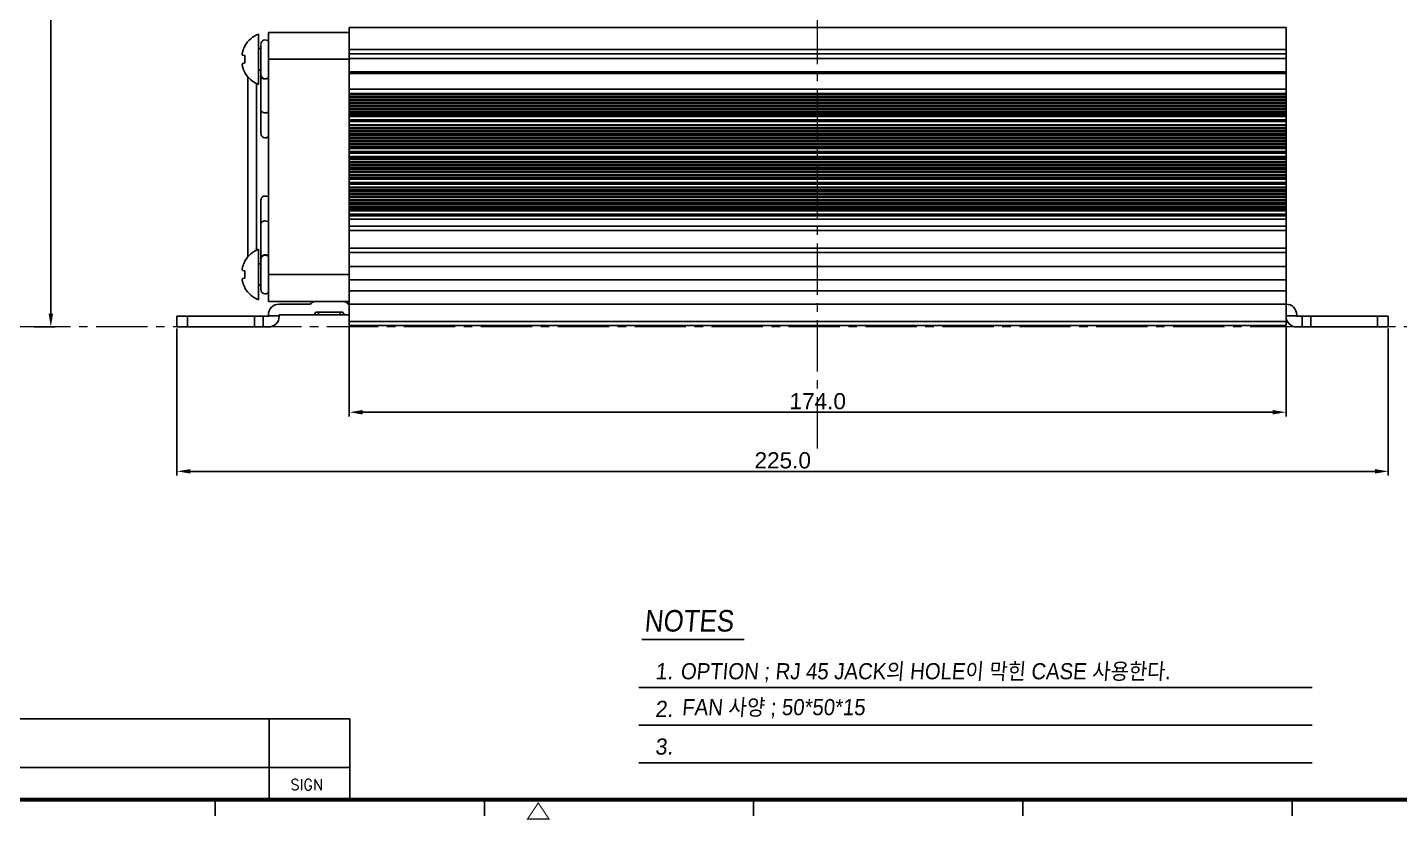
# Model space of a CAD drawing. Header units: millimetres. Extents: x 509 to 2449, y -194 to 649.
# Drawn here: x 1998.4 to 2253.2, y -178.1 to -30.8 of the extents above; entities that cross this region are included whole.
import ezdxf
from ezdxf.enums import TextEntityAlignment as Align

# ---------------------------------------------------------------- set-up
doc = ezdxf.new("R2010")
doc.units = ezdxf.units.MM
doc.header["$PDMODE"] = 3
doc.header["$PDSIZE"] = 0.7
doc.linetypes.add('CENTER', pattern=[17.8, 10.75, -2.35, 2.35, -2.35])
doc.linetypes.add('CENTER2', pattern=[28.575, 19.05, -3.175, 3.175, -3.175])
doc.layers.get('0').update_dxf_attribs({"linetype": 'CONTINUOUS'})
doc.layers.get('Defpoints').update_dxf_attribs({"linetype": 'CONTINUOUS'})
for name, color, linetype in [('2', 2, 'CONTINUOUS'), ('BRKT_HEATSINDXF_CONTINUOUS_LINE', 7, 'CONTINUOUS'), ('Dim', 1, 'CONTINUOUS'), ('FAN50X50X10_DXF_CONTINUOUS_LINE', 7, 'CONTINUOUS'), ('FAN_GRILL50_DXF_CONTINUOUS_LINE', 7, 'CONTINUOUS'), ('HEATSINK-P27DXF_CONTINUOUS_LINE', 7, 'CONTINUOUS'), ('TH_T4X20-CUTDXF_CONTINUOUS_LINE', 7, 'CONTINUOUS')]:
    doc.layers.add(name, color=color, linetype=linetype)
doc.layers.add('3', color=112, linetype='CENTER', lineweight=15)
doc.styles.add('a', font='GOTHIC.TTF')
doc.styles.add('HANGUL1', font='arial.ttf', dxfattribs={"width": 0.8, "oblique": 5, "height": 2.5})
doc.styles.add('OMI-1', font='arial.ttf', dxfattribs={"oblique": 1, "height": 3})
doc.styles.add('SIM', font='simplex')
doc.dimstyles.new('1', dxfattribs={"dimtxt": 5, "dimasz": 2.5, "dimexe": 0.8, "dimexo": 0.3, "dimgap": 0.5, "dimtad": 1, "dimtoh": 1, "dimdec": 1, "dimzin": 0, "dimdsep": 46, "dimtxsty": 'OMI-1', "dimcen": 0, "dimclrd": 256, "dimclre": 256, "dimclrt": 256, "dimadec": 0, "dimazin": 0, "dimtfac": 0.8, "dimtdec": 1, "dimtix": 1, "dimtmove": 0, "dimatfit": 3, "dimfxl": 1, "dimtolj": 1, "dimtzin": 0, "dimarcsym": 0})

# ---------------------------------------------------------------- blocks, each defined once
blk = doc.blocks.new('*D4033')
at = {"layer": 'Defpoints', "color": 0}
for p in [(2058.15, -86.25), (2232.15, -86.25), (2232.15, -102.34)]:
    blk.add_point(p, dxfattribs=at)
at = {"layer": 'Dim', "lineweight": -2}
for p, q in [((2058.15, -86.55), (2058.15, -103.14)), ((2232.15, -86.55), (2232.15, -103.14)), ((2060.65, -102.34), (2229.65, -102.34))]:
    blk.add_line(p, q, dxfattribs=at)
at = {"layer": 'Dim'}
for points in [[(2060.65, -101.93), (2060.65, -102.76), (2058.15, -102.34)], [(2229.65, -102.76), (2229.65, -101.93), (2232.15, -102.34)]]:
    blk.add_solid(points, dxfattribs=at)
at = {"layer": 'Dim', "insert": (2145.15, -100.31), "char_height": 3, "attachment_point": 5, "style": 'OMI-1'}
blk.add_mtext('\\A1;174.0', dxfattribs=at)
blk = doc.blocks.new('*D4034')
at = {"layer": 'Defpoints', "color": 0}
for p in [(2026.15, -86.5), (2251.15, -86.5), (2251.15, -113.33)]:
    blk.add_point(p, dxfattribs=at)
at = {"layer": 'Dim', "lineweight": -2}
for p, q in [((2026.15, -86.8), (2026.15, -114.13)), ((2251.15, -86.8), (2251.15, -114.13)), ((2028.65, -113.33), (2248.65, -113.33))]:
    blk.add_line(p, q, dxfattribs=at)
at = {"layer": 'Dim'}
for points in [[(2028.65, -112.91), (2028.65, -113.74), (2026.15, -113.33)], [(2248.65, -113.74), (2248.65, -112.91), (2251.15, -113.33)]]:
    blk.add_solid(points, dxfattribs=at)
at = {"layer": 'Dim', "insert": (2138.65, -111.3), "char_height": 3, "attachment_point": 5, "style": 'OMI-1'}
blk.add_mtext('\\A1;225.0', dxfattribs=at)
blk = doc.blocks.new('*D4035')
at = {"layer": 'Defpoints', "color": 0}
for p in [(2002.74, 67.55), (2060.45, 67.55), (1999.34, -86.5)]:
    blk.add_point(p, dxfattribs=at)
at = {"layer": 'Dim', "lineweight": -2}
for p, q in [((2060.15, 67.55), (2001.94, 67.55)), ((2002.74, -84), (2002.74, 65.05)), ((1999.64, -86.5), (2003.54, -86.5))]:
    blk.add_line(p, q, dxfattribs=at)
at = {"layer": 'Dim'}
for points in [[(2003.16, 65.05), (2002.32, 65.05), (2002.74, 67.55)], [(2002.32, -84), (2003.16, -84), (2002.74, -86.5)]]:
    blk.add_solid(points, dxfattribs=at)
at = {"layer": 'Dim', "insert": (2000.71, -9.47), "char_height": 3, "attachment_point": 5, "rotation": 90, "style": 'OMI-1'}
blk.add_mtext('\\A1;154.0', dxfattribs=at)

msp = doc.modelspace()

# ---------------------------------------------------------------- linework, layer by layer
for p, q in [((2111.92, -153.48), (2237, -153.48)), ((1883.27, -159.35), (2058.27, -159.35)), ((2043.27, -174.35), (2043.27, -159.35)), ((2058.27, -174.35), (2058.27, -159.35)), ((2111.92, -160.48), (2237, -160.48)), ((2111.92, -167.48), (2237, -167.48)), ((2058.27, -168.35), (1889.27, -168.35)), ((2033.27, -174.35), (2033.27, -177.35)), ((2083.27, -174.35), (2083.27, -177.35)), ((2133.27, -174.35), (2133.27, -177.35)), ((2183.27, -174.35), (2183.27, -177.35)), ((2233.27, -174.35), (2233.27, -177.35))]:
    msp.add_line(p, q)
for points, const_width in [([(2433.27, 205.65), (1883.27, 205.65), (1883.27, -174.35), (2433.27, -174.35)], 0.8), ([(2093.27, -174.95), (2095.27, -177.95), (2091.27, -177.95)], 0.2)]:
    msp.add_lwpolyline(points, close=True, dxfattribs=dict(const_width=const_width))
at = {"layer": '2'}
msp.add_lwpolyline([(2112.53, -144.57), (2131.53, -144.57)], dxfattribs=at)
at = {"layer": '3', "linetype": 'CENTER2', "ltscale": 0.5}
for p, q in [((2145.15, -109.07), (2145.15, 183.69)), ((2435.03, -86.5), (1933.08, -86.5))]:
    msp.add_line(p, q, dxfattribs=at)
at = {"layer": 'BRKT_HEATSINDXF_CONTINUOUS_LINE', "color": 7, "linetype": 'Continuous'}
for p, q in [((2050.95, -82.25), (2045.15, -82.25)), ((2051.92, -81.75), (2056.97, -81.75)), ((2056.95, -83.75), (2051.95, -83.75)), ((2052.45, -84.25), (2052.45, -83.75)), ((2056.45, -84.25), (2056.45, -83.75)), ((2058.15, -82.25), (2057.95, -82.25)), ((2026.15, -84.5), (2026.15, -86.5)), ((2026.15, -84.5), (2043.15, -84.5)), ((2026.15, -86.5), (2043.15, -86.5)), ((2028.15, -84.5), (2028.15, -86.5)), ((2040.55, -86.5), (2040.55, -84.5)), ((2042.15, -86.5), (2042.15, -84.5)), ((2043.15, -84.5), (2043.15, -84.25)), ((2045.15, -84.45), (2043.15, -84.45)), ((2045.15, -84.5), (2045.15, -84.25)), ((2045.15, -84.25), (2058.15, -84.25)), ((2232.15, -84.45), (2234.15, -84.45)), ((2234.15, -84.5), (2234.15, -84.25)), ((2234.15, -84.5), (2251.15, -84.5)), ((2234.15, -86.5), (2251.15, -86.5)), ((2235.15, -84.5), (2235.15, -86.5)), ((2236.75, -84.5), (2236.75, -86.5)), ((2249.15, -86.5), (2249.15, -84.5)), ((2251.15, -86.5), (2251.15, -84.5))]:
    msp.add_line(p, q, dxfattribs=at)
for centre, radius, start, end in [((2045.15, -84.25), 2, 90, 180), ((2051.92, -82.95), 1.2, 90, 144.3147), ((2051.28, -83.55), 0.7, 270, 343.3985), ((2057.62, -83.55), 0.7, 196.6015, 270), ((2056.97, -82.95), 1.2, 35.6853, 90), ((2232.15, -84.25), 2, 0, 90), ((2043.15, -84.5), 2, 270, 0), ((2234.15, -84.5), 2, 180, 270)]:
    msp.add_arc(centre, radius, start, end, dxfattribs=at)
at = {"layer": 'FAN50X50X10_DXF_CONTINUOUS_LINE', "color": 7, "linetype": 'Continuous'}
for p, q in [((2043.15, -81.75), (2043.15, -31.75)), ((2043.15, -31.75), (2058.15, -31.75)), ((2043.15, -36.75), (2058.15, -36.75)), ((2058.15, -46.54), (2058.15, -35.77)), ((2058.15, -52.4), (2058.15, -48.92)), ((2058.15, -58.13), (2058.15, -54.81)), ((2058.15, -64.04), (2058.15, -60.54)), ((2058.15, -71.12), (2058.15, -66.45)), ((2043.15, -76.75), (2058.15, -76.75)), ((2043.15, -81.75), (2051.92, -81.75)), ((2056.97, -81.75), (2058.15, -81.75))]:
    msp.add_line(p, q, dxfattribs=at)
at = {"layer": 'FAN_GRILL50_DXF_CONTINUOUS_LINE', "color": 7, "linetype": 'Continuous'}
for p, q in [((2041.75, -39.53), (2041.75, -34.03)), ((2039.35, -40.06), (2039.35, -73.44)), ((2041.75, -50.54), (2041.75, -39.59)), ((2040.95, -41.29), (2040.95, -72.21)), ((2041.75, -62.96), (2041.75, -73.91)), ((2041.75, -73.96), (2041.75, -79.47))]:
    msp.add_line(p, q, dxfattribs=at)
for centre, radius, start, end in [((2042.55, -33.95), 0.8, 41.3154, 180), ((2042.55, -39.55), 0.8, 180, 318.6846), ((2042.55, -39.29), 1.11, 259.3161, 264.66), ((2042.55, -39.28), 1.12, 264.6383, 269.9895), ((2042.55, -39.28), 1.12, 269.9988, 280.6764), ((2042.55, -50.54), 0.8, 180, 318.6846), ((2042.55, -62.96), 0.8, 41.3154, 180), ((2042.55, -73.95), 0.8, 41.3154, 180), ((2042.55, -74.21), 1.11, 95.34, 100.6839), ((2042.55, -74.22), 1.12, 90.0105, 95.3617), ((2042.55, -74.22), 1.12, 79.3236, 90.0012), ((2042.55, -79.55), 0.8, 180, 318.6846)]:
    msp.add_arc(centre, radius, start, end, dxfattribs=at)
for points, knots in [([(2042.34, -40.38), (2042.26, -40.37), (2042.11, -40.32), (2041.91, -40.19), (2041.78, -40.03), (2041.75, -39.9), (2041.75, -39.84)], [0, 0, 0, 0, 0.287472, 0.550175, 0.784896, 1, 1, 1, 1]), ([(2043.15, -40.21), (2043.12, -40.23), (2043.01, -40.31), (2042.86, -40.36), (2042.76, -40.38)], [0, 0, 0, 0, 0.235652, 1, 1, 1, 1]), ([(2042.55, -46.71), (2042.45, -46.71), (2042.25, -46.68), (2041.98, -46.56), (2041.8, -46.38), (2041.75, -46.22), (2041.75, -46.14)], [0, 0, 0, 0, 0.28797, 0.555344, 0.790533, 1, 1, 1, 1]), ([(2043.15, -46.52), (2043.11, -46.55), (2042.93, -46.66), (2042.71, -46.71), (2042.55, -46.71)], [0, 0, 0, 0, 0.233402, 1, 1, 1, 1]), ([(2042.55, -66.79), (2042.45, -66.79), (2042.25, -66.82), (2041.98, -66.94), (2041.8, -67.12), (2041.75, -67.28), (2041.75, -67.36)], [0, 0, 0, 0, 0.28797, 0.555344, 0.790533, 1, 1, 1, 1]), ([(2043.15, -66.98), (2043.11, -66.95), (2042.93, -66.84), (2042.71, -66.79), (2042.55, -66.79)], [0, 0, 0, 0, 0.233402, 1, 1, 1, 1]), ([(2042.34, -73.12), (2042.26, -73.13), (2042.11, -73.18), (2041.91, -73.31), (2041.78, -73.47), (2041.75, -73.6), (2041.75, -73.66)], [0, 0, 0, 0, 0.287472, 0.550175, 0.784896, 1, 1, 1, 1]), ([(2043.15, -73.29), (2043.12, -73.27), (2043.01, -73.19), (2042.86, -73.14), (2042.76, -73.12)], [0, 0, 0, 0, 0.235652, 1, 1, 1, 1])]:
    msp.add_open_spline(points, degree=3, knots=knots, dxfattribs=at)
at = {"layer": 'HEATSINK-P27DXF_CONTINUOUS_LINE', "color": 7, "linetype": 'Continuous'}
for p, q in [((2058.15, -30.85), (2058.15, -35.75)), ((2232.15, -30.85), (2058.15, -30.85)), ((2232.15, -86.25), (2232.15, -30.85)), ((2232.15, -34.95), (2058.15, -34.95)), ((2232.15, -35.75), (2058.15, -35.75)), ((2058.15, -36.58), (2232.15, -36.58)), ((2232.15, -39.09), (2058.15, -39.09)), ((2232.15, -39.4), (2058.15, -39.4)), ((2058.15, -42.32), (2232.15, -42.32)), ((2058.15, -43.12), (2232.15, -43.12)), ((2232.15, -43.28), (2058.15, -43.28)), ((2232.15, -43.65), (2058.15, -43.65)), ((2058.15, -43.67), (2232.15, -43.67)), ((2232.15, -43.86), (2058.15, -43.86)), ((2232.15, -44.23), (2058.15, -44.23)), ((2058.15, -44.25), (2232.15, -44.25)), ((2232.15, -44.44), (2058.15, -44.44)), ((2232.15, -44.81), (2058.15, -44.81)), ((2058.15, -44.83), (2232.15, -44.83)), ((2232.15, -45.01), (2058.15, -45.01)), ((2232.15, -45.39), (2058.15, -45.39)), ((2058.15, -45.41), (2232.15, -45.41)), ((2232.15, -45.59), (2058.15, -45.59)), ((2232.15, -45.96), (2058.15, -45.96)), ((2058.15, -45.98), (2232.15, -45.98)), ((2232.15, -46.17), (2058.15, -46.17)), ((2058.15, -48.92), (2058.15, -46.54)), ((2232.15, -46.54), (2058.15, -46.54)), ((2058.15, -46.56), (2232.15, -46.56)), ((2232.15, -46.76), (2058.15, -46.76)), ((2232.15, -47.1), (2058.15, -47.1)), ((2058.15, -47.12), (2232.15, -47.12)), ((2058.15, -47.41), (2232.15, -47.41)), ((2058.15, -47.99), (2232.15, -47.99)), ((2232.15, -48.32), (2058.15, -48.32)), ((2058.15, -48.92), (2232.15, -48.92)), ((2232.15, -49.02), (2058.15, -49.02)), ((2232.15, -49.4), (2058.15, -49.4)), ((2058.15, -49.42), (2232.15, -49.42)), ((2232.15, -49.62), (2058.15, -49.62)), ((2232.15, -50), (2058.15, -50)), ((2058.15, -50.02), (2232.15, -50.02)), ((2232.15, -50.22), (2058.15, -50.22)), ((2232.15, -50.6), (2058.15, -50.6)), ((2058.15, -50.62), (2232.15, -50.62)), ((2232.15, -50.82), (2058.15, -50.82)), ((2232.15, -51.2), (2058.15, -51.2)), ((2058.15, -51.22), (2232.15, -51.22)), ((2232.15, -51.42), (2058.15, -51.42)), ((2232.15, -51.8), (2058.15, -51.8)), ((2058.15, -51.82), (2232.15, -51.82)), ((2232.15, -52.02), (2058.15, -52.02)), ((2058.15, -54.81), (2058.15, -52.4)), ((2232.15, -52.4), (2058.15, -52.4)), ((2058.15, -52.42), (2232.15, -52.42)), ((2232.15, -52.63), (2058.15, -52.63)), ((2232.15, -52.99), (2058.15, -52.99)), ((2058.15, -53.01), (2232.15, -53.01)), ((2058.15, -53.31), (2232.15, -53.31)), ((2058.15, -53.89), (2232.15, -53.89)), ((2232.15, -54.21), (2058.15, -54.21)), ((2058.15, -54.81), (2232.15, -54.81)), ((2232.15, -55.12), (2058.15, -55.12)), ((2058.15, -55.15), (2232.15, -55.15)), ((2232.15, -55.34), (2058.15, -55.34)), ((2232.15, -55.72), (2058.15, -55.72)), ((2058.15, -55.75), (2232.15, -55.75)), ((2232.15, -55.94), (2058.15, -55.94)), ((2232.15, -56.33), (2058.15, -56.33)), ((2058.15, -56.35), (2232.15, -56.35)), ((2232.15, -56.54), (2058.15, -56.54)), ((2232.15, -56.93), (2058.15, -56.93)), ((2058.15, -56.95), (2232.15, -56.95)), ((2232.15, -57.14), (2058.15, -57.14)), ((2232.15, -57.53), (2058.15, -57.53)), ((2058.15, -57.55), (2232.15, -57.55)), ((2232.15, -57.74), (2058.15, -57.74)), ((2058.15, -60.54), (2058.15, -58.13)), ((2232.15, -58.13), (2058.15, -58.13)), ((2058.15, -58.15), (2232.15, -58.15)), ((2232.15, -58.36), (2058.15, -58.36)), ((2232.15, -58.71), (2058.15, -58.71)), ((2058.15, -58.73), (2232.15, -58.73)), ((2058.15, -59.03), (2232.15, -59.03)), ((2058.15, -59.62), (2232.15, -59.62)), ((2232.15, -59.94), (2058.15, -59.94)), ((2058.15, -60.54), (2232.15, -60.54)), ((2232.15, -60.65), (2058.15, -60.65)), ((2232.15, -61.04), (2058.15, -61.04)), ((2058.15, -61.06), (2232.15, -61.06)), ((2232.15, -61.25), (2058.15, -61.25)), ((2232.15, -61.64), (2058.15, -61.64)), ((2058.15, -61.66), (2232.15, -61.66)), ((2232.15, -61.85), (2058.15, -61.85)), ((2232.15, -62.24), (2058.15, -62.24)), ((2058.15, -62.26), (2232.15, -62.26)), ((2232.15, -62.45), (2058.15, -62.45)), ((2232.15, -62.84), (2058.15, -62.84)), ((2058.15, -62.86), (2232.15, -62.86)), ((2232.15, -63.05), (2058.15, -63.05)), ((2232.15, -63.44), (2058.15, -63.44)), ((2058.15, -63.46), (2232.15, -63.46)), ((2232.15, -63.65), (2058.15, -63.65)), ((2058.15, -66.45), (2058.15, -64.04)), ((2232.15, -64.04), (2058.15, -64.04)), ((2058.15, -64.06), (2232.15, -64.06)), ((2232.15, -64.27), (2058.15, -64.27)), ((2232.15, -64.62), (2058.15, -64.62)), ((2058.15, -64.64), (2232.15, -64.64)), ((2058.15, -64.94), (2232.15, -64.94)), ((2058.15, -65.53), (2232.15, -65.53)), ((2232.15, -65.85), (2058.15, -65.85)), ((2058.15, -66.45), (2232.15, -66.45)), ((2058.15, -67.77), (2232.15, -67.77)), ((2058.15, -68.57), (2232.15, -68.57)), ((2058.15, -86.25), (2058.15, -71.12)), ((2058.15, -71.88), (2232.15, -71.88)), ((2058.15, -72.67), (2232.15, -72.67)), ((2232.15, -75.25), (2058.15, -75.25)), ((2058.15, -77.75), (2232.15, -77.75)), ((2058.15, -79.75), (2232.15, -79.75)), ((2232.15, -82.25), (2058.15, -82.25)), ((2058.15, -85.45), (2232.15, -85.45)), ((2058.15, -86.25), (2232.15, -86.25))]:
    msp.add_line(p, q, dxfattribs=at)
at = {"layer": 'TH_T4X20-CUTDXF_CONTINUOUS_LINE', "color": 7, "linetype": 'Continuous'}
for p, q in [((2041.31, -41.45), (2041.31, -32.05)), ((2038.78, -34.23), (2038.78, -34.32)), ((2041.31, -34.75), (2041.75, -34.75)), ((2038.37, -35.99), (2038.78, -36.07)), ((2038.78, -37.43), (2038.37, -37.51)), ((2038.78, -36.07), (2038.78, -37.43)), ((2038.78, -39.17), (2038.78, -39.27)), ((2041.31, -38.75), (2041.75, -38.75)), ((2041.31, -81.45), (2041.31, -72.05)), ((2038.37, -75.99), (2038.78, -76.07)), ((2038.78, -74.23), (2038.78, -74.32)), ((2038.78, -76.07), (2038.78, -77.43)), ((2041.31, -74.75), (2041.75, -74.75)), ((2038.78, -77.43), (2038.37, -77.51)), ((2041.31, -78.75), (2041.75, -78.75)), ((2038.78, -79.17), (2038.78, -79.27))]:
    msp.add_line(p, q, dxfattribs=at)
for centre, radius, start, end in [((2043.16, -36.75), 5.05, 111.5019, 150.0855), ((2043.27, -36.74), 5.1, 151.6885, 163.9775), ((2043.27, -36.76), 5.1, 196.0225, 208.3115), ((2043.16, -36.75), 5.05, 209.9145, 248.4981), ((2043.16, -76.75), 5.05, 111.5019, 150.0855), ((2043.27, -76.74), 5.1, 151.6885, 163.9775), ((2043.27, -76.76), 5.1, 196.0225, 208.3115), ((2043.16, -76.75), 5.05, 209.9145, 248.4981)]:
    msp.add_arc(centre, radius, start, end, dxfattribs=at)
for points, knots in [([(2038.37, -35.34), (2038.36, -35.38), (2038.34, -35.46), (2038.31, -35.58), (2038.3, -35.69), (2038.29, -35.79), (2038.3, -35.87), (2038.31, -35.93), (2038.33, -35.98), (2038.36, -35.99), (2038.37, -35.99)], [0, 0, 0, 0, 0.184628, 0.361722, 0.525003, 0.668501, 0.78751, 0.879764, 0.947278, 1, 1, 1, 1]), ([(2038.37, -37.51), (2038.36, -37.51), (2038.34, -37.52), (2038.32, -37.54), (2038.31, -37.57), (2038.3, -37.63), (2038.29, -37.71), (2038.3, -37.81), (2038.31, -37.92), (2038.34, -38.04), (2038.36, -38.12), (2038.37, -38.16)], [0, 0, 0, 0, 0.052704, 0.08395, 0.120551, 0.212795, 0.331789, 0.475256, 0.638474, 0.815476, 1, 1, 1, 1]), ([(2038.37, -75.34), (2038.36, -75.38), (2038.34, -75.46), (2038.31, -75.58), (2038.3, -75.69), (2038.29, -75.79), (2038.3, -75.87), (2038.31, -75.93), (2038.33, -75.98), (2038.36, -75.99), (2038.37, -75.99)], [0, 0, 0, 0, 0.184628, 0.361722, 0.525003, 0.668501, 0.78751, 0.879764, 0.947278, 1, 1, 1, 1]), ([(2038.37, -77.51), (2038.36, -77.51), (2038.34, -77.52), (2038.32, -77.54), (2038.31, -77.57), (2038.3, -77.63), (2038.29, -77.71), (2038.3, -77.81), (2038.31, -77.92), (2038.34, -78.04), (2038.36, -78.12), (2038.37, -78.16)], [0, 0, 0, 0, 0.052704, 0.08395, 0.120551, 0.212795, 0.331789, 0.475256, 0.638474, 0.815476, 1, 1, 1, 1])]:
    msp.add_open_spline(points, degree=3, knots=knots, dxfattribs=at)

# ---------------------------------------------------------------- texts
at = {"oblique": 5, "width": 0.9}
for s, height, style, p in [('NOTES', 4, 'a', (2112.92, -143.11)), ('OPTION ; RJ 45 JACK의 HOLE이 막힌 CASE 사용한다.', 3, 'HANGUL1', (2119.65, -151.98)), ('FAN 사양 ; 50*50*15', 3, 'HANGUL1', (2119.92, -158.65))]:
    msp.add_text(s, height=height, dxfattribs=dict(at, style=style)).set_placement(p)
at = {"style": 'a', "oblique": 5}
for s, p in [('1.', (2114.95, -151.98)), ('2.', (2114.95, -158.98)), ('3.', (2114.95, -165.98))]:
    msp.add_text(s, height=3, dxfattribs=at).set_placement(p)
at = {"style": 'SIM'}
msp.add_text('SIGN', height=2, dxfattribs=at).set_placement((2050.27, -171.57), align=Align.MIDDLE)

# ---------------------------------------------------------------- dimensions: what is measured, and where the dimension line sits
at = {"layer": 'Dim'}
dim = msp.add_linear_dim(base=(2002.7395, 67.5503), p1=(1999.3369, -86.4996), p2=(2060.4456, 67.5503), angle=90, dimstyle='1', dxfattribs=at)
dim.commit()
dim.dimension.update_dxf_attribs({"geometry": '*D4035', "text_midpoint": (2000.7078, -9.4747)})
for base, p1, p2, picture, middle in [((2251.15, -113.33), (2026.15, -86.5), (2251.15, -86.5), '*D4034', (2138.65, -111.3)), ((2232.15, -102.34), (2058.15, -86.25), (2232.15, -86.25), '*D4033', (2145.15, -100.31))]:
    dim = msp.add_linear_dim(base=base, p1=p1, p2=p2, dimstyle='1', dxfattribs=at)
    dim.commit()
    dim.dimension.update_dxf_attribs({"geometry": picture, "text_midpoint": middle})

doc.saveas('drawing.dxf')
